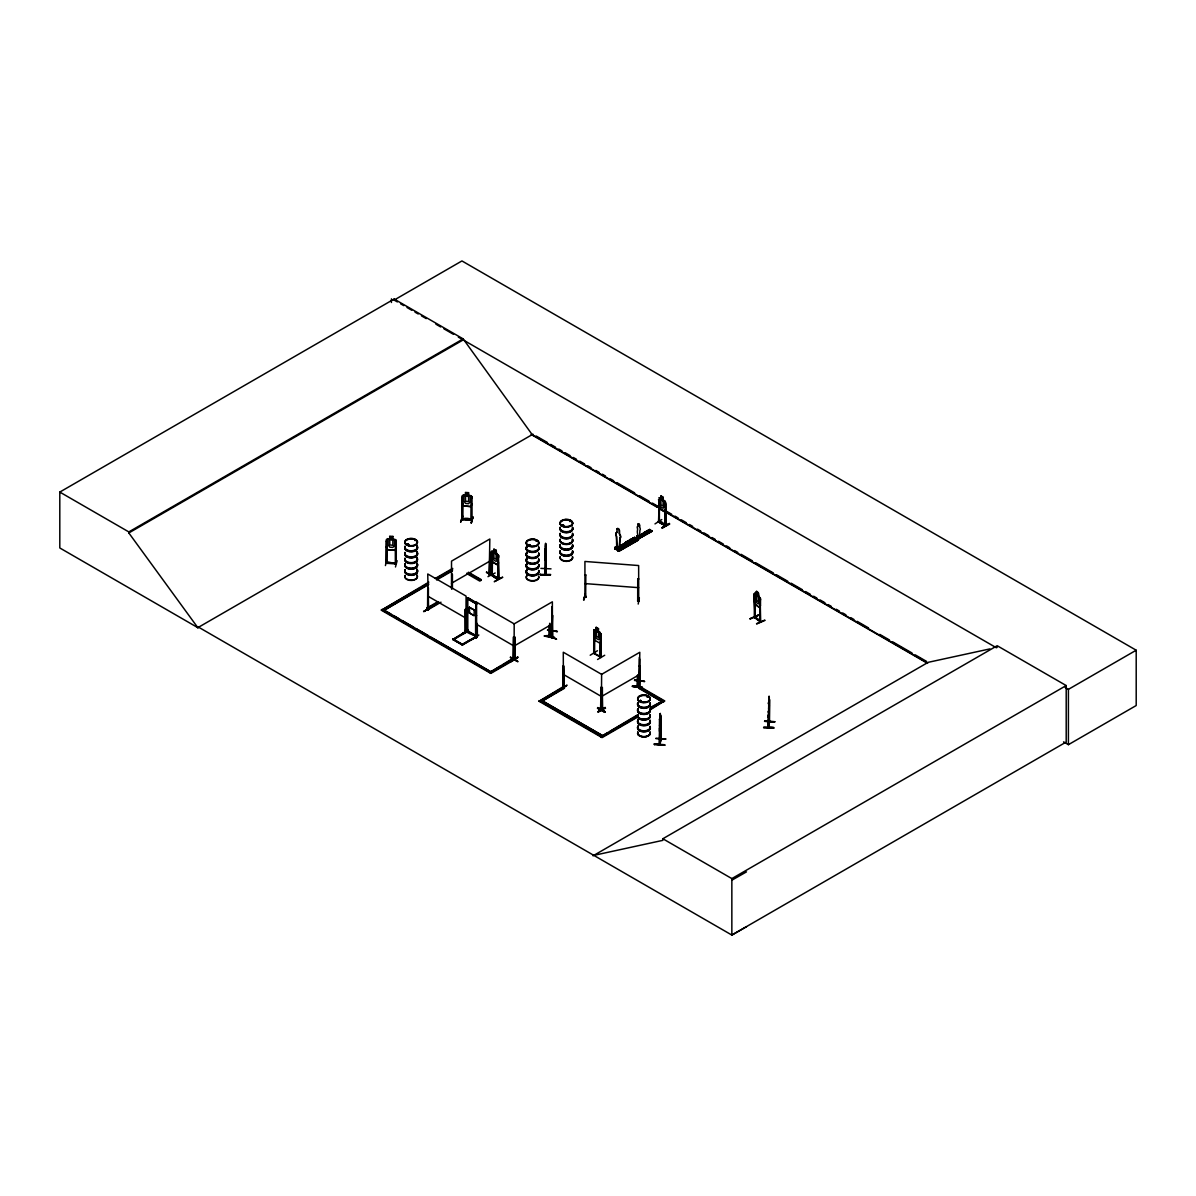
<?xml version="1.0" encoding="UTF-8"?>
<svg xmlns="http://www.w3.org/2000/svg" width="1196" height="1196" viewBox="0 0 1196 1196"><rect width="100%" height="100%" fill="white"/><g stroke="black" fill="none" stroke-linecap="round" stroke-linejoin="round"><path stroke-width="1.5" d="M545.436 554.301L545.346 556.245L545.271 555.034M768.864 709.467L769.028 696.341L768.893 727.661L768.639 726.421M545.645 552.477L545.361 560.296L545.705 552.029L545.346 554.077M550.549 574.454L540.398 574.529M545.421 554.376L545.57 551.311M659.953 716.703L660.282 713.504L659.758 726.316L659.549 725.09M769.327 705.416L768.639 713.22L769.237 708.72M768.864 698.404L768.535 727.646L769.447 721.053L769.835 722.354M768.759 713.773L768.355 715.926L769.103 711.411L769.357 722.459L769.79 699.75M769.207 719.065L768.34 726.869L768.251 724.731M763.601 727.691C773.558 725.225 780.824 729.889 763.646 727.392M773.722 728.229L763.631 727.407M660.476 725.867C662.39 710.394 657.531 744.091 660.581 725.882M659.953 715.552L659.953 716.613M619.827 538.454L619.334 548.829L619.976 538.364A3.394 1.958 60 0 0 619.483 533.73L619.483 530.74A1.689 0.972 60 0 0 618.287 528.662A1.689 0.972 60 0 0 617.091 529.365L616.942 529.439A1.689 0.972 60 0 1 618.138 528.752A1.689 0.972 60 0 1 619.334 530.83L619.334 533.82A3.394 1.958 60 0 1 619.827 538.454L619.976 538.364M639.486 537.124L639.92 530.157A2.257 1.301 60 0 0 639.486 527.122L639.561 524.805M664.647 744.734C632.819 742.043 685.981 747.081 654.556 744.346M768.923 717.884L768.46 722.818L768.295 721.592M768.355 715.866L768.236 717.495M540.383 574.932L540.413 574.14M540.891 568.384L551.027 568.862M545.376 546.408L545.615 543.418L545.346 574.14M545.256 549.368L545.75 545.286M546.079 547.334L546.064 569.535L546.109 546.811M545.72 568.877L545.301 574.723L545.451 548.052M545.69 569.446L545.66 574.738L545.615 543.418M642.312 687.76C632.056 683.544 626.226 687.67 642.416 687.371M659.37 744.749L659.474 719.364M616.523 547.155L617.375 547.633M659.983 715.432L660.282 713.504L659.445 744.256M544.374 636.093C550.28 633.76 563.51 640.907 544.389 636.018M544.509 635.764L554.211 637.528M637.647 675.74L637.618 686.863L637.827 675.232M617.704 546.976C618.825 547.185 615.701 546.901 618.108 547.275M638.649 536.092L637.677 536.032M638.201 536.002L638.201 537.766L638.664 535.748M768.789 699.316L769.133 696.341M769.133 699.212L769.342 697.761L768.43 703.846L769.013 700.123M768.729 706.986L768.893 705.476M768.879 709.482L768.58 707.942M549.861 623.206L549.936 636.197L549.861 635.315M551.849 631.503L551.849 606.94M552.552 631.159L549.726 636.586M768.52 712.054L768.879 709.99M769.103 711.411L768.923 712.801M768.46 720.635L768.759 718.841M585.816 574.962L584.874 575.097L585.816 574.962L585.666 597.342L585.726 596.251M585.367 593.754L584.082 599.914M585.352 594.083L583.588 599.988L585.412 593.754M585.741 597.312L584.814 597.013M585.89 596.729L584.784 596.445M637.737 578.924L638.649 578.984L637.737 578.924L637.692 601.244L638.619 600.287M638.709 600.512L637.588 600.661M638.724 601.08L637.782 601.319M638.186 604.07L639.367 597.851M659.474 719.424L660.581 714.924L660.7 722.638M654.496 744.749L654.571 743.957M655.871 738.605L666.023 739.038L655.946 738.246M661.074 716.927L661.074 739.532M659.758 724.133L660.162 717.271L659.773 744.809L659.923 743.598M659.445 744.719L660.73 739.023M659.863 744.689L661.089 738.993M660.521 739.487L661.119 738.321M406.909 544.255L408.584 544.658M408.374 544.584L406.999 544.658M408.479 544.883L406.939 544.21L407.791 544.15M414.877 540.487L415.356 540.562M528.184 545.122L529.006 544.509M530.112 545.271L528.378 544.763M536.002 541.19L536.391 541.22M536.735 541.19L536.391 540.667M562.703 525.747L563.167 524.82M563.705 525.149L562.524 525.926L563.017 524.76M569.954 521.022L570.642 521.411L569.625 521.501M569.595 521.247L570.492 521.112L569.61 521.321M645.84 533.371L644.808 532.788M645.661 532.579L645.99 533.461M640.353 701.454L640.413 700.378L641.385 701.2M640.428 700.422L639.935 701.319M647.395 697.223L647.679 696.446L647.529 697.253M647.41 696.939L648.068 697.163M648.038 697.059L647.245 696.7M387.115 563.391L386.248 563.271L386.398 540.921L387.295 541.011L387.115 563.391L387.384 562.299L396.325 563.167M396.325 563.974L386.233 563.241L386.398 539.471L389.672 538.873M387.295 541.011L386.338 541.115M392.961 536.466L389.672 536.152L389.776 538.977L388.132 539.725L388.132 544.808L389.776 547.14L392.841 547.424L394.501 545.406L394.501 540.323L392.841 539.261L392.976 536.391M386.532 560.147L385.426 565.573M392.961 539.187L396.265 540.383L396.265 564.183L395.143 564.078L396.19 563.944M386.353 563.271L387.399 563.137M396.16 563.361L387.31 562.27M395.308 541.758L396.22 541.833L395.308 541.758L395.353 564.123L395.233 563.032M396.25 540.442L395.054 539.411L387.429 538.663M395.143 550.295L387.414 549.577L386.398 546.766L387.384 549.637L395.114 550.369L396.265 547.693M397.102 560.715L395.472 566.979M463.091 519.602L462.075 519.572L462.134 497.192L463.046 497.267L462.867 519.647C462.149 517.315 472.764 518.257 472.016 520.439L472.016 496.654L468.727 495.383M471.06 498.014L471.957 498.104L471.06 498.014L470.91 520.365L471.867 520.454L462.09 519.513L462.149 495.742L465.438 495.069L463.884 495.996L463.884 501.079L465.528 503.411L468.593 503.695L470.237 501.677L470.237 496.594L468.593 495.533L468.727 492.662L465.423 492.423L465.528 495.234M463.046 497.267L462.09 497.387M462.119 503.097L463.136 505.908L470.865 506.626L472.016 503.965M463.136 505.908L470.895 506.566M462.314 516.403L460.639 522.248L462.762 516.059M470.835 495.652L463.166 494.935M472.001 496.714L470.805 495.667M472.854 516.986L471.224 523.235L472.928 517.031M471.299 522.816L472.928 517.345M617.046 547.155L616.583 547.559M510.438 657.157C532.683 670.537 495.637 649.069 517.704 661.224M605.131 711.71C582.601 699.182 620.261 720.455 597.552 708.182M604.757 712.368L597.522 708.241L597.91 707.569M467.262 598.15L476.92 603.546L467.128 598.06L467.188 631.294M477.294 603.188L467.786 597.671L476.77 603.546M466.59 631.533C467.815 633.91 478.325 635.868 475.619 637.558L475.619 615.342L476.516 615.566L475.619 615.342M467.113 630.621L477.368 636.392L462.404 645.048L452.821 639.516L467.247 630.576M467.262 631.084L476.77 636.75L476.845 623.699M476.666 636.691L466.933 630.681L466.933 598.164L467.83 597.716M461.85 644.644L476.845 636.063M754.302 593.65L755.035 593.126C758.01 597.238 754.571 587.804 758.414 592.992L758.264 595.787L760.432 598.209L760.432 605.52L759.654 607.732L754.93 604.13L754.302 593.65L754.332 617.45L760.417 621.995L759.834 620.784M760.432 605.52L759.744 607.703L754.975 604.085L754.392 600.915M616.613 547.544L617.54 547.454M618.168 546.916L617.42 549.786L616.493 546.632L618.093 547.02L617.226 547.633L617.046 546.138L615.073 547.275L615.491 549.338L635.48 538.394L615.282 549.218L634.717 537.946M648.83 530.994L637.229 537.632L636.646 536.092C639.711 536.989 636.272 534.358 637.662 528.841A2.257 1.301 60 0 1 637.887 526.195L637.991 524.147M634.538 680.509L644.599 681.376L634.642 680.165M639.456 681.182L637.274 686.833L637.857 685.652M639.053 681.585L639.725 681.152L637.767 686.758M497.685 564.961L498.478 555.527M498.553 562.748L497.745 565.08L492.214 561.896L491.481 551.461L493.918 551.805M600.123 643.254L600.93 641.011L600.048 643.299L594.502 640.099L593.784 636.975M665.484 509.571L664.692 511.753L659.355 508.569M665.649 509.586L664.752 511.873L659.22 508.674L658.562 505.504L659.295 508.629M769.462 720.994L769.312 722.324M769.402 721.876L768.953 727.542M768.52 727.108L768.729 701.903M750.326 618.915L758.428 615.372M617.061 547.873L617.046 546.138M477.294 636.302L477.249 623.475L477.368 636.392L462.478 644.36M590.211 655.229L597.462 650.729M431.023 607.374L423.937 611.515M559.459 689.808C581.51 676.712 547.29 696.491 562.957 687.894L563.765 687.551M659.878 743.957L660.999 739.562M427.54 609.751L427.749 587.415L428.228 610.11L427.899 608.734M465.573 630.486L465.349 630.456M427.869 608.764L428.482 609.96L427.749 573.975L466.081 596.101L465.902 631.862L465.08 631.443L466.171 631.682L465.349 631.264M475.604 636.676L476.516 636.855M476.292 603.188L476.591 637.737L475.859 637.319M513.219 658.443L514.459 658.846M563.944 666.037L564.034 688.178L563.286 665.664L563.047 688.029M601.513 709.108L602.44 709.781L602.38 687.625L600.96 687.416L600.616 709.691L600.96 708.75L601.782 709.318M498.553 555.482L498.627 579.283C493.32 578.251 491.451 574.304 491.691 574.185M659.43 500.063L658.533 499.823L659.43 500.063L659.25 522.368L658.458 521.994L659.385 521.321M659.175 500.197L659.385 522.129M593.724 653.375L593.784 629.664L596.296 630.143M594.801 652.807L594.053 652.373L594.322 653.749L594.068 631.114M594.547 653.793L594.711 637.02M658.533 522.039L659.325 497.656L665.649 502.275L665.634 526.061C659.609 517.315 655.587 523.28 665.14 524.64M600.198 634.941L601.11 635.166L600.198 634.941L600.138 657.097L601.065 656.425M600.108 657.053L600.452 642.177M547.529 630.187L557.411 631.593L547.678 629.844M549.263 635.749L551.879 631.054M551.909 630.77L552.388 630.785M552.178 631.069L549.233 636.616L549.263 625.493M489.598 574.289L489.433 575.141L489.837 552.447L489.553 575.067M514.908 659.34L514.953 637.139L514.056 637.378M552.716 637.513L552.373 615.252L551.655 637.797L552.627 615.387M639.337 687.61L640.129 687.147L639.083 687.461M640.054 688.029L639.8 665.724L639.202 688.522L640.129 687.954M639.561 680.913L637.274 686.833L637.483 675.187M467.815 598.359L467.786 631.563M467.786 630.83L452.821 639.516M467.771 631.473L453.359 639.74M528.213 544.972L528.497 544.957M528.572 545.047L530.022 544.838M562.344 525.253L563.495 525.433M754.975 617.839L754.362 595.234L754.975 617.839L755.379 594.502L756.38 594.352L756.41 591.452M759.744 621.471L760.088 599.271L760.701 621.875L754.781 616.448M467.217 598.703L476.8 604.234M549.592 623.714L549.682 636.571M637.991 523.803L638.784 523.684M514.086 659.445L514.19 623.878L475.859 601.752L475.978 637.333M551.775 637.692L552.447 637.333M639.8 687.042L639.202 688.163M585.846 597.327L584.784 597.253M490.091 574.798L490.091 552.597M528.916 545.675L529.963 545.301M562.583 524.909L562.314 525.836M470.955 519.333L470.985 520.111M638.35 540.054L618.855 551.251L638.41 540.039L634.508 537.497L614.864 548.964M632.535 538.35C642.85 544.075 627.541 537.542 634.553 537.677L619.349 546.378M639.232 538.768L636.451 537.183L649.607 529.574C645.526 530.037 654.601 533.326 648.292 530.142M649.428 529.679L652.209 531.263L639.038 538.544M650.205 530.142L649.443 529.708M617.764 550.623L618.437 551.027M634.508 537.213L637.453 539.336M638.395 538.305L640.353 536.72L640.353 537.677M651.835 531.054L649.607 529.38M428.362 609.855L428.407 587.789M452.163 574.2L452.163 588.417M486.817 572.316L494.053 576.412M423.578 611.44L431.128 607.03L423.892 611.545M438.02 601.633L426.837 608.076L428.482 609.392M489.792 573.766L489.373 574.558M489.194 574.947L489.837 539.007L451.52 561.133L451.52 588.791M465.109 630.591L465.169 631.473L465.423 609.168L465.782 631.817M468.548 630.681L462.463 633.88L468.189 630.083M462.508 633.446L468.219 630.143M468.219 630.442L462.867 634.089M472.091 639.441L478.834 635.031M513.533 636.945L513.278 659.25L513.533 636.945L514.31 637.513L514.235 659.684L514.549 658.323M513.936 659.594L514.19 637.319M548.964 635.345L556.589 639.232L549.353 635.106M514.773 658.278L513.637 658.293M551.73 636.855L552.702 636.676L552.044 637.124M517.719 657.023L510.572 661.642L517.748 657.082M510.572 661.642L517.808 657.471L510.662 661.642M552.627 637.528L552.373 636.571M564.363 687.087L566.261 685.502M600.706 709.721L600.96 687.416M602.38 687.625L601.364 687.939L601.379 710.125L601.618 674.35L639.8 652.283L639.157 688.223M640.054 665.873L639.157 666.097M636.392 685.816L644.016 689.703L636.78 685.592M598 711.665L605.176 707.524L598.045 711.725M605.131 707.494L598.06 712.083L605.535 708.167M198.715 627.257L197.938 627.721L59.8 547.962L59.8 492.079L394.142 299.045L463.166 338.887L532.19 434.626L927.378 662.793M394.142 299.045L394.142 300.076L461.94 260.937L1136.2 650.22L1136.2 705.535L1068.402 744.674L1063.558 741.864M59.8 492.079L128.824 531.921L463.166 338.887M746.483 926.721L731.847 935.063L198.626 627.212L197.833 627.661L128.824 532.953L463.166 339.918M197.833 627.661L532.968 434.178M514.699 637.005L514.758 659.579L490.809 673.408L381.404 610.244L428.841 582.153M435.195 578.49L452.671 568.399M381.404 610.244L419.318 588.342M422.502 586.518L427.256 583.768M436.794 578.266L452.671 569.102M428.661 583.887L384.2 610.244L428.661 584.575M436.6 579.298L452.477 570.133M436.6 579.985L452.477 570.821M492.229 550.922L498.627 555.482L496.19 553.21M491.481 551.461L492.244 575.59L492.408 560.655M492.169 553.419L491.511 553.045L492.019 575.545M493.918 549.263L496.28 550.444L496.28 553.165M491.481 558.756L492.289 561.851M451.52 583.259L489.837 561.133M497.94 578.924L498.149 556.589L498.882 579.133L491.75 574.977M498.807 556.962L497.91 556.738M426.837 608.779L436.42 603.247M439.41 602.44L428.243 608.884L426.837 608.076M428.243 609.586L441.01 602.201M467.023 573.034L481.196 580.284L479.79 581.092L467.023 573.721M495.159 572.989L487.968 576.666M497.91 578.864L498.149 556.589M498.627 578.475L498.074 577.862M502.44 577.13C487.355 585.517 496.504 580.449 502.739 577.369M469.281 607.329L474.274 609.975L474.079 615.626L469.281 612.86L469.281 607.329L474.274 609.975M659.235 497.7L660.85 498.642M469.281 612.86L474.079 615.626M664.737 500.87L663.212 500.003L664.303 501.632L664.303 506.715L663.122 508.21L660.925 506.94L659.744 504.084L659.744 499.001L660.925 498.777L660.999 495.996L663.122 497.327L663.212 500.003L663.122 497.327L660.925 495.862L660.925 498.777M665.454 526.001L665.17 503.367M616.717 547.723L616.433 536.496A3.394 1.958 60 0 1 616.942 532.429L617.091 532.34A3.394 1.958 60 0 0 616.583 536.406L617.091 547.514L619.438 548.964M639.486 525.119L639.486 527.122M654.989 523.908L661.777 519.542M615.073 547.275L617.315 546.303M625.508 542.401C636.123 547.185 620.32 542.924 627.481 541.265L631.084 543.627L627.481 541.265M629.245 540.248C639.86 545.032 624.058 540.771 631.219 539.112L634.807 541.474L631.219 539.112M643.612 532.848C650.026 535.718 640.817 533.311 644.928 532.085L647.32 533.655L644.928 532.085M646.094 531.413C652.508 534.283 643.313 531.876 647.41 530.65L649.817 532.22L647.41 530.65M636.765 537.363L649.607 529.574M618.945 547.858L635.495 538.379M650.071 529.843L636.631 537.168M615.342 547.439L615.342 548.59L618.377 550.339L618.377 549.188L620.35 548.052L620.634 549.652M636.646 536.092L638.843 538.14L640.353 536.72M618.377 549.188L620.634 548.216M617.674 550.564L637.423 539.157M638.694 538.469L652.014 530.755M638.858 538.574L652.044 531.069M617.988 550.579L638.111 539.276M638.126 539.56L618.377 550.967L618.661 549.353M665.14 525.448L665.17 510.752M662.165 527.6L669.401 523.489L662.27 528.064M662.225 527.675L669.401 523.519M662.165 528.064L669.715 524.072M476.471 636.541L462.404 644.659L453.12 639.307M514.056 623.938L552.373 601.812L552.373 637.378M552.373 623.938L514.056 646.064L475.859 623.878M491.018 671.674L500.586 666.142M503.785 664.303L513.368 658.772L514.758 659.579M381.404 609.541L490.809 672.72L514.758 658.876L513.368 658.084L489.418 672.601M596.131 627.332L598.568 628.648L598.419 631.458L599.6 633.058L599.6 638.141L598.419 639.636L596.221 638.365L595.04 635.51L596.221 627.287L596.221 630.008M598.493 631.413L600.93 633.701L600.93 657.486L593.859 653.45M600.093 632.25L593.859 629.754L594.068 653.24L600.93 656.679M600.93 633.701L600.706 657.441M594.502 640.099L593.934 636.96M594.113 652.433L594.547 652.986M637.423 717.196L602.051 737.633L539.112 701.29L563.062 686.773L564.467 688.268L540.517 702.097L564.467 687.58M539.112 701.29L563.062 687.461M639.8 674.409L601.483 696.535L563.286 674.35M639.083 687.7L640.608 687.012L664.557 700.841L650.295 709.766M639.202 687.82L663.167 702.351L639.202 688.522L640.608 687.715L664.557 701.544M637.647 714.774L600.646 736.826L607.09 733.103M650.504 707.344L661.762 701.544M610.304 731.249L637.647 715.462M650.504 708.032L660.147 702.471M539.112 700.602L602.051 736.93L637.423 716.509M650.295 709.079L664.557 700.841M593.037 855.828L928.171 662.33L989.914 648.905M593.814 855.364L662.838 840.354L662.838 838.755L997.18 645.72L1066.204 685.562L1066.204 742.028L731.847 935.063L731.847 878.597L1066.204 685.562M997.18 647.32L996.403 647.784L458.352 337.137M1065.202 687.506L1068.402 689.359L1136.2 650.22M731.847 880.211L746.483 871.869M584.814 596.206L585.831 596.236M637.632 601.035L638.709 601.319L638.649 565.544L584.919 561.462L584.964 597.297L585.023 596.161M638.604 600.512L638.574 601.334M462.134 518.511L462.957 518.556M462 518.735L472.016 519.632M462.134 519.318L471.942 520.2M386.398 562.24L387.295 562.329M387.205 562.539L386.428 562.479M601.782 710.125L601.738 687.999L600.706 687.565M408.09 544.808L407.791 543.926M563.316 525.747L563.196 524.954M529.813 545.406L528.512 545.406M645.093 532.624L644.808 533.371M627.736 542.072C627.362 545.944 630.875 540.039 627.212 543.029M641.235 701.319L640.249 701.11M754.945 593.171L760.267 598.239M760.342 598.254L760.208 621.935M760.641 599.704L759.804 599.405M756.515 623.699L764.678 620.126M756.844 623.908L764.962 620.41M514.415 659.624L513.278 659.31M475.649 637.528L476.337 637.887L476.516 603.696L466.933 598.164M664.916 503.516L665.813 503.74L665.888 525.911L658.757 521.755L658.772 499.689M486.488 572.436L493.724 576.547M549.024 635.226L556.26 639.352M636.451 685.712L643.687 689.823M462.942 644.644L452.895 638.828M462.493 644.868L452.895 639.292M760.028 621.352L760.088 599.271M645.272 532.728L646.109 532.938M645.661 533.416L644.808 533.222M628.005 542.236L629.275 542.535M659.25 521.561L658.428 521.142M491.885 575.052L491.765 552.896M498.508 579.238L498.298 577.907M540.398 574.618L550.564 574.872L540.383 574.842M760.312 621.143L754.975 617.256L760.028 620.784M764.573 721.397L774.709 721.936M768.565 714.625L768.131 724.806M659.43 728.304L659.579 730.367M654.541 744.45L664.647 745.183M584.919 583.588L638.649 587.67M640.593 700.542L640.936 700.602M644.509 681.556L634.553 680.046M552.163 607.329L552.163 614.624M547.544 630.023L557.261 631.443M407.971 544.016L408.778 544.494M465.453 631.249L465.423 609.168M498.538 578.475L492.244 575.007L498.807 578.251M486.428 572.077L493.649 576.203M602.47 709.736L602.126 687.476M597.865 707.643L605.101 711.77M394.142 300.076L397.356 301.93M400.57 303.784L403.785 305.638M406.984 307.492L411.798 310.272M415.012 312.126L418.226 313.98M421.44 315.834L426.254 318.614M435.882 324.176L440.696 326.957M443.91 328.81L453.538 334.357M536.197 436.032L547.484 442.55M550.713 444.419L555.557 447.214M558.771 449.068L562 450.937M565.23 452.791L570.073 455.586M573.303 457.455L576.517 459.324M579.746 461.178L584.59 463.973M587.819 465.842L591.033 467.696M595.877 470.491L599.106 472.36M602.336 474.214L605.55 476.083M610.394 478.878L613.623 480.732M616.852 482.601L634.598 492.842M639.426 495.637L649.114 501.229M652.328 503.082L660.401 507.747M666.845 511.469L671.689 514.265M674.918 516.119L678.147 517.988M681.376 519.856L686.205 522.637M689.434 524.506L692.663 526.375M697.492 529.155L700.721 531.024M703.951 532.893L708.794 535.688M712.024 537.542L715.238 539.411M718.467 541.265L723.311 544.06M726.54 545.929L729.754 547.783M734.598 550.579L737.827 552.447M741.057 554.301L752.344 560.819M755.573 562.688L773.319 572.929M776.533 574.798L787.835 581.316M791.049 583.17L802.352 589.703M805.566 591.557L810.41 594.352M813.639 596.221L816.868 598.075M820.097 599.944L824.926 602.739M828.155 604.593L831.384 606.462M836.213 609.257L839.443 611.111M842.672 612.98L845.901 614.834M850.745 617.629L853.959 619.498M857.188 621.352L868.475 627.885M879.778 634.403L889.45 639.98M892.679 641.848L912.04 653.016M915.254 654.885L926.556 661.403M531.129 434.477L657.366 507.358M667.069 512.964L927.618 663.391M658.562 522.024L665.559 526.016M638.32 536.092L637.588 535.659L637.588 537.273M639.591 537.079L637.468 535.733L637.468 537.348M617.42 547.364L616.314 546.736L616.314 549.158M617.061 547.394L619.483 548.74M615.073 548.725L618.945 551.281M496.28 550.444L493.843 549.128L493.918 551.984L492.737 552.208L492.737 557.291L493.918 560.162L496.116 561.432L497.297 559.922L496.19 550.489M492.348 561.791L497.76 564.916M468.413 572.226L481.196 579.597M470.013 573.826L481.196 580.284M601.618 674.35L563.286 652.224L563.406 687.82M427.749 596.101L466.081 618.227M386.024 611.291L390.868 614.086M394.082 615.94L398.926 618.736M402.14 620.604L413.427 627.123M416.656 628.976L427.944 635.495M431.158 637.348L490.809 671.793L382.81 609.437M662.838 838.755L731.847 878.597M660.521 739.577L660.581 714.924M638.679 523.743L639.456 524.865M466.081 631.638L466.081 630.845M627.317 542.954L629.38 542.461M756.321 591.497L758.354 593.037L759.266 597.462L759.266 602.545L758.264 603.95L756.38 602.53L755.379 599.585M652.164 531.278L651.401 530.83M597.566 659.489L604.698 655.259M651.745 530.994L638.754 538.499M664.692 500.945L665.484 502.305M659.489 521.336L659.504 522.233M462.254 503.038L463.241 505.759M769.237 697.746L769.357 722.459M768.131 724.731L768.236 726.854M768.55 711.097L768.639 713.22L768.43 711.082M1068.402 689.359L1068.402 744.674M640.174 536.615L640.174 537.378M639.666 659.056L639.606 681.66M639.307 657.396L639.337 688.418M620.35 548.052L620.35 549.203M617.091 529.365L616.942 532.429M549.532 626.839L549.562 636.676M476.711 623.46L476.591 637.737M469.49 607.209L469.49 612.741M452.417 574.334L452.417 588.552M451.774 574.723L451.774 588.925M396.04 563.376L396.04 564.213M391.436 298.836L391.436 302.498M128.824 531.921L128.824 532.953M650.161 709.512A6.429 3.708 0 0 1 643.104 714.147A6.429 3.708 0 0 1 638.38 708.615M650.041 714.64A6.309 3.648 0 0 1 643.941 719.215A6.309 3.648 0 0 1 637.842 714.64M650.161 703.398A6.429 3.708 0 0 1 643.104 708.032A6.429 3.708 0 0 1 638.38 702.5M650.161 709.198A6.429 3.708 0 0 1 643.104 713.833A6.429 3.708 0 0 1 638.38 708.301M650.161 703.084A6.429 3.708 0 0 1 643.104 707.718A6.429 3.708 0 0 1 638.38 702.187M650.056 703.771A6.324 3.648 0 0 1 643.941 708.361A6.324 3.648 0 0 1 637.842 703.771M650.056 702.74A6.324 3.648 0 0 1 643.941 707.344A6.324 3.648 0 0 1 637.842 702.74M650.071 709.871A6.339 3.663 0 0 1 643.941 714.475A6.339 3.663 0 0 1 637.827 709.871M650.056 708.854A6.324 3.648 0 0 1 643.941 713.444A6.324 3.648 0 0 1 637.842 708.854M650.161 726.914A6.429 3.708 0 0 1 643.104 731.548A6.429 3.708 0 0 1 638.38 726.017M650.056 715.552A6.324 3.648 0 0 1 643.941 720.142A6.324 3.648 0 0 1 637.842 715.552M650.041 732.042A6.309 3.648 0 0 1 643.941 736.616A6.309 3.648 0 0 1 637.842 732.042M650.161 720.799A6.429 3.708 0 0 1 643.104 725.434A6.429 3.708 0 0 1 638.38 719.902M650.161 726.6A6.429 3.708 0 0 1 643.104 731.234A6.429 3.708 0 0 1 638.38 725.703M650.161 720.485A6.429 3.708 0 0 1 643.104 725.12A6.429 3.708 0 0 1 638.38 719.588M650.056 721.173A6.324 3.648 0 0 1 643.941 725.763A6.324 3.648 0 0 1 637.842 721.173M650.056 720.142A6.324 3.648 0 0 1 643.941 724.746A6.324 3.648 0 0 1 637.842 720.142M650.056 727.273A6.324 3.648 0 0 1 643.941 731.877A6.324 3.648 0 0 1 637.842 727.273M650.056 726.256A6.324 3.648 0 0 1 643.941 730.846A6.324 3.648 0 0 1 637.842 726.256M650.071 732.4A6.339 3.663 0 0 1 643.941 737.005A6.339 3.663 0 0 1 637.827 732.4M650.086 732.176A6.354 3.663 0 0 1 643.941 736.796A6.354 3.663 0 0 1 637.812 732.176M416.642 545.316A6.339 3.663 0 0 1 411.977 550.773A6.339 3.663 0 0 1 405.025 546.198M416.642 552.447A6.339 3.663 0 0 1 411.977 557.904A6.339 3.663 0 0 1 405.025 553.329M416.716 552.059A6.429 3.708 0 0 1 411.992 557.605A6.429 3.708 0 0 1 404.936 552.956M416.716 551.745A6.429 3.708 0 0 1 411.992 557.291A6.429 3.708 0 0 1 404.936 552.642M416.716 545.959A6.429 3.708 0 0 1 411.992 551.491A6.429 3.708 0 0 1 404.936 546.856M416.716 545.645A6.429 3.708 0 0 1 411.992 551.177A6.429 3.708 0 0 1 404.936 546.542M416.642 546.348A6.339 3.663 0 0 1 411.977 551.805A6.339 3.663 0 0 1 405.025 547.23M416.642 551.416A6.339 3.663 0 0 1 411.977 556.888A6.339 3.663 0 0 1 405.025 552.298M416.642 557.605A6.354 3.663 0 0 1 411.977 563.077A6.354 3.663 0 0 1 405.01 558.502M416.597 557.231A6.294 3.633 0 0 1 411.962 562.643A6.294 3.633 0 0 1 405.055 558.098M416.597 574.633A6.294 3.633 0 0 1 411.962 580.045A6.294 3.633 0 0 1 405.055 575.5M416.642 557.799A6.354 3.663 0 0 1 411.977 563.256A6.354 3.663 0 0 1 405.01 558.682M416.642 562.718A6.339 3.663 0 0 1 411.977 568.175A6.339 3.663 0 0 1 405.025 563.6M416.642 569.849A6.339 3.663 0 0 1 411.977 575.306A6.339 3.663 0 0 1 405.025 570.731M416.716 569.46A6.429 3.708 0 0 1 411.992 575.007A6.429 3.708 0 0 1 404.936 570.357M416.716 569.147A6.429 3.708 0 0 1 411.992 574.693A6.429 3.708 0 0 1 404.936 570.044M416.642 568.818A6.339 3.663 0 0 1 411.977 574.289A6.339 3.663 0 0 1 405.025 569.7M416.716 563.361A6.429 3.708 0 0 1 411.992 568.892A6.429 3.708 0 0 1 404.936 564.258M416.716 563.047A6.429 3.708 0 0 1 411.992 568.578A6.429 3.708 0 0 1 404.936 563.944M416.642 563.75A6.339 3.663 0 0 1 411.977 569.206A6.339 3.663 0 0 1 405.025 564.632M416.642 574.962A6.354 3.663 0 0 1 411.977 580.434A6.354 3.663 0 0 1 405.01 575.844M416.597 558.128A6.294 3.633 0 0 1 412.784 563.466A6.294 3.633 0 0 1 404.846 559.952M572.51 539.172A6.354 3.663 0 0 1 566.366 543.791A6.354 3.663 0 0 1 560.236 539.172M572.48 528.169A6.324 3.648 0 0 1 566.366 532.758A6.324 3.648 0 0 1 560.266 528.169M572.48 527.137A6.324 3.648 0 0 1 566.366 531.742A6.324 3.648 0 0 1 560.266 527.137M572.48 534.268A6.324 3.648 0 0 1 566.366 538.873A6.324 3.648 0 0 1 560.266 534.268M572.585 533.894A6.429 3.708 0 0 1 566.366 538.574A6.429 3.708 0 0 1 560.162 533.894M572.585 533.58A6.429 3.708 0 0 1 566.366 538.26A6.429 3.708 0 0 1 560.162 533.58M572.495 533.252A6.339 3.663 0 0 1 566.366 537.856A6.339 3.663 0 0 1 560.251 533.252M572.585 527.795A6.429 3.708 0 0 1 566.366 532.459A6.429 3.708 0 0 1 560.162 527.795M572.585 527.481A6.429 3.708 0 0 1 566.366 532.145A6.429 3.708 0 0 1 560.162 527.481M572.48 539.396A6.324 3.648 0 0 1 566.366 544.001A6.324 3.648 0 0 1 560.266 539.396M572.465 539.964A6.309 3.648 0 0 1 566.366 544.539A6.309 3.648 0 0 1 560.281 539.964M572.45 556.439A6.294 3.633 0 0 1 566.366 561.029A6.294 3.633 0 0 1 560.281 556.439M572.51 539.635A6.354 3.663 0 0 1 566.366 544.255A6.354 3.663 0 0 1 560.236 539.635M572.495 545.57A6.339 3.663 0 0 1 566.366 550.175A6.339 3.663 0 0 1 560.251 545.57M572.48 544.539A6.324 3.648 0 0 1 566.366 549.143A6.324 3.648 0 0 1 560.266 544.539M572.495 551.67A6.339 3.663 0 0 1 566.366 556.275A6.339 3.663 0 0 1 560.251 551.67M572.585 551.296A6.429 3.708 0 0 1 566.366 555.976A6.429 3.708 0 0 1 560.162 551.296M572.585 550.982A6.429 3.708 0 0 1 566.366 555.662A6.429 3.708 0 0 1 560.162 550.982M572.48 550.653A6.324 3.648 0 0 1 566.366 555.243A6.324 3.648 0 0 1 560.266 550.653M572.585 545.197A6.429 3.708 0 0 1 566.366 549.861A6.429 3.708 0 0 1 560.162 545.197M572.585 544.883A6.429 3.708 0 0 1 566.366 549.547A6.429 3.708 0 0 1 560.162 544.883M572.48 556.798A6.324 3.648 0 0 1 566.366 561.402A6.324 3.648 0 0 1 560.266 556.798M538.738 553.599A6.429 3.708 0 0 1 531.682 558.233A6.429 3.708 0 0 1 526.958 552.702M538.634 553.972A6.324 3.648 0 0 1 531.697 558.532A6.324 3.648 0 0 1 527.047 553.09M538.619 558.726A6.309 3.648 0 0 1 531.697 563.286A6.309 3.648 0 0 1 527.062 557.844M538.663 559.085A6.354 3.663 0 0 1 531.697 563.66A6.354 3.663 0 0 1 527.032 558.188M538.738 547.499A6.429 3.708 0 0 1 531.682 552.133A6.429 3.708 0 0 1 526.958 546.602M538.649 552.941A6.339 3.663 0 0 1 531.697 557.515A6.339 3.663 0 0 1 527.032 552.059M538.649 547.858A6.339 3.663 0 0 1 531.697 552.432A6.339 3.663 0 0 1 527.032 546.976M538.738 553.285A6.429 3.708 0 0 1 531.682 557.919A6.429 3.708 0 0 1 526.958 552.388M538.738 547.185A6.429 3.708 0 0 1 531.682 551.819A6.429 3.708 0 0 1 526.958 546.288M538.634 546.841A6.324 3.648 0 0 1 531.697 551.401A6.324 3.648 0 0 1 527.047 545.959M538.738 571A6.429 3.708 0 0 1 531.682 575.635A6.429 3.708 0 0 1 526.958 570.103M538.634 571.374A6.324 3.648 0 0 1 531.697 575.934A6.324 3.648 0 0 1 527.047 570.492M538.619 576.128A6.309 3.648 0 0 1 531.697 580.688A6.309 3.648 0 0 1 527.062 575.246M538.843 560.58A6.309 3.648 0 0 1 530.889 564.093A6.309 3.648 0 0 1 527.062 558.756M538.663 576.487A6.354 3.663 0 0 1 531.697 581.062A6.354 3.663 0 0 1 527.032 575.59M538.663 559.324A6.354 3.663 0 0 1 531.697 563.914A6.354 3.663 0 0 1 527.032 558.442M538.738 564.901A6.429 3.708 0 0 1 531.682 569.535A6.429 3.708 0 0 1 526.958 564.004M538.649 570.343A6.339 3.663 0 0 1 531.697 574.917A6.339 3.663 0 0 1 527.032 569.46M538.634 565.26A6.324 3.648 0 0 1 531.697 569.834A6.324 3.648 0 0 1 527.047 564.377M538.738 570.686A6.429 3.708 0 0 1 531.682 575.321A6.429 3.708 0 0 1 526.958 569.789M538.738 564.587A6.429 3.708 0 0 1 531.682 569.221A6.429 3.708 0 0 1 526.958 563.69M538.634 564.243A6.324 3.648 0 0 1 531.697 568.803A6.324 3.648 0 0 1 527.047 563.361M545.241 549.308L545.197 550.937L545.361 549.308M764.618 721.188L774.739 721.726L764.618 721.188M632.475 686.25L642.402 687.461L632.46 686.175M758.488 615.028L750.042 618.766L758.488 615.028M545.301 558.248L545.361 560.296L545.316 558.173M468.055 493.2L466.081 493.021L466.081 493.933L468.055 494.112L468.055 493.2M468.593 496.43L465.528 496.146L465.528 501.229L468.593 501.513L468.593 496.43M392.303 536.944L390.33 536.75L390.33 537.662L392.303 537.856L392.303 536.944M392.841 540.173L389.776 539.889L389.776 544.957L392.841 545.256L392.841 540.173M662.734 497.551L661.313 496.729L662.734 498.448L662.734 497.551M663.122 500.945L660.925 499.674L660.925 504.757L663.122 506.028L663.122 500.945M495.727 550.758L494.307 549.951L495.727 551.67L495.727 550.758M496.116 554.167L493.918 552.896L493.918 557.979L496.116 559.25L496.116 554.167M598.03 628.976L596.61 628.154L598.03 629.873L598.03 628.976M598.419 632.37L596.221 631.099L596.221 636.182L598.419 637.453L598.419 632.37M602.051 735.316L541.908 700.602L602.051 735.316M757.92 593.261L756.724 592.349L757.92 594.173L757.92 593.261M758.264 596.699L756.38 595.264L756.38 600.347L758.264 601.782L758.264 596.699M640.772 701.738A6.339 3.663 0 0 0 650.28 698.569A6.339 3.663 0 0 0 640.772 695.399A6.339 3.663 0 0 0 640.772 701.738M640.787 702.261A6.324 3.648 0 0 0 650.265 699.092A6.324 3.648 0 0 0 640.787 695.923A6.324 3.648 0 0 0 640.787 702.261M640.772 701.947A6.354 3.663 0 0 0 650.295 698.763A6.354 3.663 0 0 0 640.772 695.594A6.354 3.663 0 0 0 640.772 701.947M643.941 719.603A6.339 3.663 0 0 0 650.071 714.999A6.339 3.663 0 0 1 643.941 719.633A6.339 3.663 0 0 1 637.827 715.014A6.339 3.663 0 0 0 643.941 719.603M407.971 545.212A6.354 3.663 0 0 0 417.494 542.042A6.354 3.663 0 0 0 407.971 538.873A6.354 3.663 0 0 0 407.971 545.212M406.7 545.122A6.294 3.633 0 0 0 417.225 543.492A6.294 3.633 0 0 0 409.51 539.037A6.294 3.633 0 0 0 406.7 545.122M406.655 544.838A6.354 3.663 0 0 0 417.284 543.193A6.354 3.663 0 0 0 409.51 538.708A6.354 3.663 0 0 0 406.655 544.838M563.196 526.135A6.339 3.663 0 0 0 572.705 522.966A6.339 3.663 0 0 0 563.196 519.797A6.339 3.663 0 0 0 563.196 526.135M563.211 526.659A6.309 3.648 0 0 0 572.69 523.504A6.309 3.648 0 0 0 563.211 520.35A6.309 3.648 0 0 0 563.211 526.659M563.196 526.36A6.354 3.663 0 0 0 572.72 523.19A6.354 3.663 0 0 0 563.196 520.006A6.354 3.663 0 0 0 563.196 526.36M529.365 545.825A6.309 3.648 0 0 0 538.843 542.67A6.309 3.648 0 0 0 529.365 539.516A6.309 3.648 0 0 0 529.365 545.825M529.365 546.348A6.324 3.648 0 0 0 538.843 543.193A6.324 3.648 0 0 0 529.365 540.024A6.324 3.648 0 0 0 529.365 546.348M529.35 546.049A6.354 3.663 0 0 0 538.873 542.879A6.354 3.663 0 0 0 529.35 539.695A6.354 3.663 0 0 0 529.35 546.049"/></g></svg>
